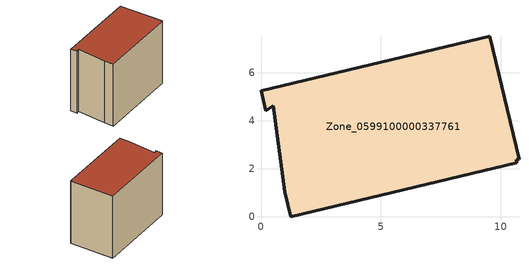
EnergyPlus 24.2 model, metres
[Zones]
Zone_0599100000337761
 floor ground (C_G): 10.69,2.25 1.25,0 1,1.05 0.51,4.64 0.2,4.43 0,5.26 9.55,7.53 10.77,2.4 10.66,2.38 z0
 wall outside (C_F): 10.77,2.4 9.55,7.53 0,5.26 0.2,4.43 0.51,4.64 1,1.05 1.25,0 10.69,2.25 10.66,2.38 10.77,2.4 z0:7.89
 roof outside (C_R): 10.66,2.38 10.77,2.4 9.55,7.53 0,5.26 0.2,4.43 0.51,4.64 1,1.05 1.25,0 10.69,2.25 z7.89
[BUILDING]
Pand.0599100000337761: North Axis=0; Terrain=City; Loads Convergence Tolerance Value=0.04; Temperature Convergence Tolerance Value=0.4; Solar Distribution=FullExterior; Maximum Number of Warmup Days=25; Minimum Number of Warmup Days=1
[Site:Location]
Rotterdam.The.Hague.AP_ZH_NLD Design_Conditions: Latitude=51.96; Longitude=4.45; Time Zone=1; Elevation=-4.5
[SITE:GROUNDTEMPERATURE:BUILDINGSURFACE]
18, 18, 18, 18, 18, 18, 18, 18, 18, 18, 18, 18
[MATERIAL] Thermal Absorptance=0.9; Solar Absorptance=0.7; Visible Absorptance=0.7
Name | Roughness | Thickness | Conductivity | Density | Specific Heat
G.TI.1975-1991 | MediumSmooth | 0.15 | 0.288461 | 540 | 1210
F.TI.1975-1991 | Rough | 0.3 | 0.230769 | 1920 | 840
R.TI.1975-1991 | MediumRough | 0.2 | 0.153846 | 1500 | 1000
[CONSTRUCTION]
C_G: G.TI.1975-1991
C_F: F.TI.1975-1991
C_R: R.TI.1975-1991
[ZONE]
Zone_0599100000337761: Type=1; Multiplier=1; Ceiling Height=Autocalculate; Volume=Autocalculate; Floor Area=autocalculate; Part of Total Floor Area=Yes
[ZONEINFILTRATION:DESIGNFLOWRATE]
Infil_Zone_0599100000337761: Zone or ZoneList or Space or SpaceList=Zone_0599100000337761; Schedule=AlwaysOn; Design Flow Rate Calculation Method=Flow/Area; Flow Rate per Floor Area=0.003; Constant Term Coefficient=1; Temperature Term Coefficient=0; Velocity Term Coefficient=0; Velocity Squared Term Coefficient=0
[HVACTEMPLATE:ZONE:IDEALLOADSAIRSYSTEM]
Zone_0599100000337761: Maximum Heating Supply Air Temperature=50; Minimum Cooling Supply Air Temperature=13; Maximum Heating Supply Air Humidity Ratio=0.0156; Minimum Cooling Supply Air Humidity Ratio=0.0077; Heating Limit=NoLimit; Cooling Limit=NoLimit; Dehumidification Control Type=ConstantSensibleHeatRatio; Cooling Sensible Heat Ratio=0.7; Dehumidification Setpoint=60; Humidification Control Type=None; Humidification Setpoint=30; Outdoor Air Method=None; Outdoor Air Flow Rate per Person=0.00944; Outdoor Air Flow Rate per Zone Floor Area=0; Outdoor Air Flow Rate per Zone=0; Demand Controlled Ventilation Type=None; Outdoor Air Economizer Type=NoEconomizer; Heat Recovery Type=None; Sensible Heat Recovery Effectiveness=0.7; Latent Heat Recovery Effectiveness=0.65
[ZONECONTROL:THERMOSTAT]
ThermostatControl_Zone_0599100000337761: Zone or ZoneList=Zone_0599100000337761; Control Type Schedule=DualSetpointControlType; Control 1=Thermostat_Zone_0599100000337761; Temperature Difference Between Cutout And Setpoint=0
[THERMOSTATSETPOINT:DUALSETPOINT]
Thermostat_Zone_0599100000337761: Heating Setpoint Temperature Schedule=HeatingSetpoint_Zone_0599100000337761; Cooling Setpoint Temperature Schedule=CoolingSetpoint_Zone_0599100000337761
[SCHEDULE:COMPACT]
HeatingSetpoint_Zone_0599100000337761: Through: 12/31, For: AllDays, Until: 24:00, 21
CoolingSetpoint_Zone_0599100000337761: Through: 12/31, For: AllDays, Until: 24:00, 24
DualSetpointControlType: Through: 12/31, For: AllDays, Until: 24:00, 4
AlwaysOn: Through: 12/31, For: AllDays, Until: 24:00, 1
